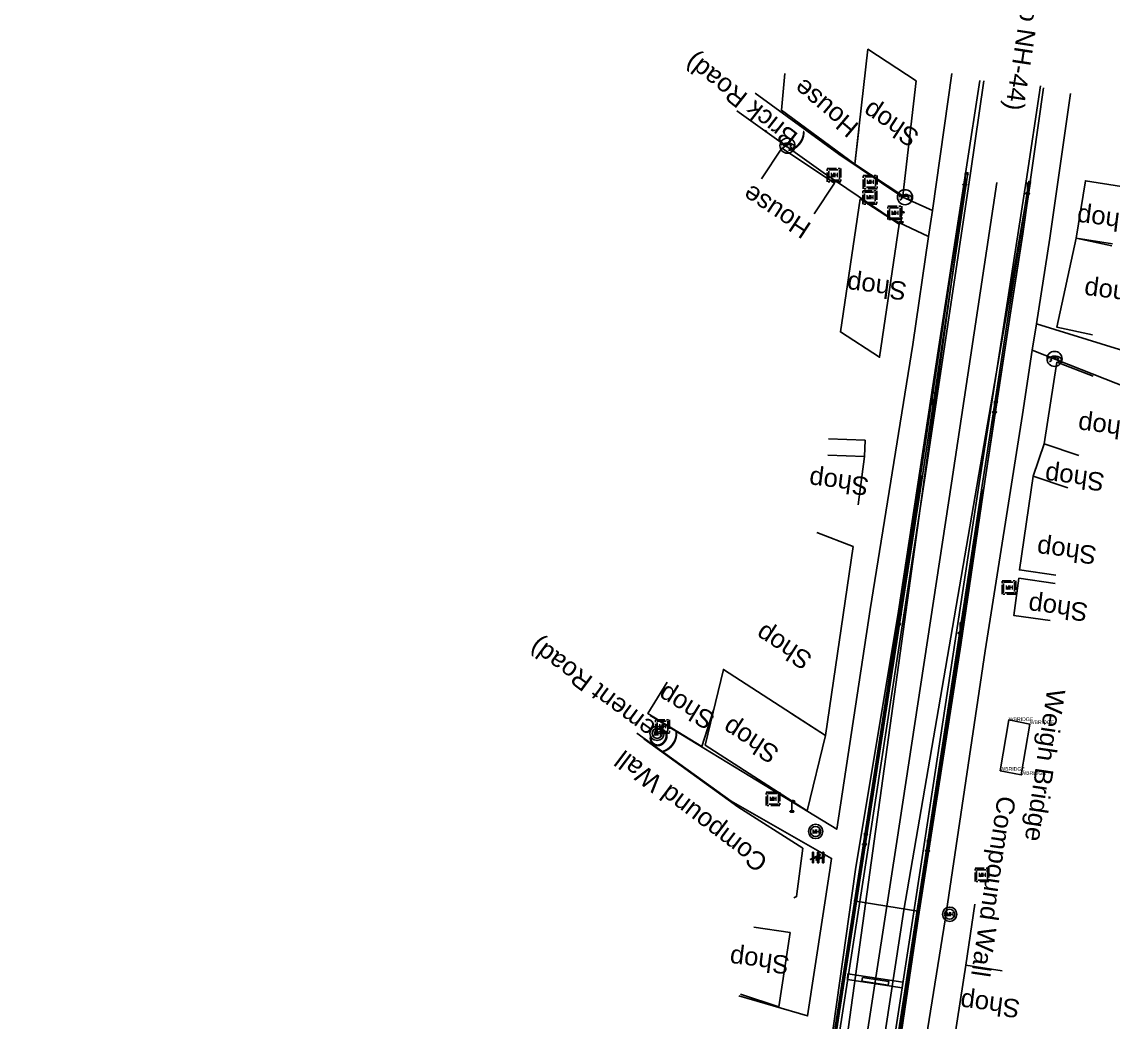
# Model space of a CAD drawing. Header units: metres. Extents: x 646303 to 662875, y 3366650 to 3378730.
# Drawn here: x 653333.7 to 653482.5, y 3373630.9 to 3373767.3 of the extents above; entities that cross this region are included whole.
import ezdxf
from ezdxf.enums import TextEntityAlignment as Align

# ---------------------------------------------------------------- set-up
doc = ezdxf.new("R2010")
doc.units = ezdxf.units.M
doc.header["$MEASUREMENT"] = 0
doc.linetypes.add('PHANTOM', pattern=[2.5, 1.25, -0.25, 0.25, -0.25, 0.25, -0.25])
for name, color, linetype in [('BRIDGE_PARAPET', 7, 'Continuous'), ('COMMERCIAL_BLD_PUC', 251, 'Continuous'), ('COMPOUND_WALL', 251, 'Continuous'), ('GRILL', 251, 'Continuous'), ('LAMP_POST', 7, 'Continuous'), ('Manhole', 251, 'Continuous'), ('PIER_OR_ABUTMENT', 7, 'Continuous'), ('RESIDENTIAL_BL_PUC', 251, 'Continuous'), ('SUB_ROAD_CENTRE', 34, 'Continuous'), ('SUB_ROAD_EDGE', 34, 'Continuous'), ('Telephone_Pole', 251, 'Continuous'), ('TOPO_TELEPHONE_POLE', 8, 'Continuous'), ('TOPO_TEXT', 251, 'Continuous'), ('TRANSFORMER', 251, 'Continuous'), ('WEIGH _BRIDGE', 7, 'Continuous')]:
    doc.layers.add(name, color=color, linetype=linetype)
doc.styles.add('ROMANS', font='romans.shx')
doc.styles.get("Standard").update_dxf_attribs({"font": 'arial.ttf'})

# ---------------------------------------------------------------- blocks, each defined once
blk = doc.blocks.new('LP')
for points in [[(0, 0), (0, 1.5)], [(0.25, 1.35), (0.44, 1.35)]]:
    blk.add_lwpolyline(points)
for centre, radius, start, end in [((0.07, 0.99), 0.519, 57.6425, 97.3165), ((0.34, 1.33), 0.094, 11.7012, 168.0476)]:
    blk.add_arc(centre, radius, start, end)
at = {"extrusion": (0, 0, -1)}
blk.add_ellipse((0, 0.01), major_axis=(0.308, 0), ratio=0.400495, dxfattribs=at)
blk.add_ellipse((0.35, 1.36), major_axis=(0.0017, 0.0438), ratio=0.461056, start_param=1.74022, end_param=4.575836)
blk = doc.blocks.new('MHS')
at = {"layer": 'Manhole', "linetype": 'PHANTOM'}
for points in [[(-0.92, 0.95), (0.96, 0.95), (0.96, -0.87), (-0.92, -0.87)], [(-0.72, 0.75), (0.76, 0.75), (0.76, -0.67), (-0.72, -0.67)]]:
    blk.add_lwpolyline(points, close=True, dxfattribs=at)
at = {"layer": 'Manhole', "linetype": 'PHANTOM', "style": 'ROMANS', "width": 0.9}
blk.add_text('MH', height=0.55, dxfattribs=at).set_placement((0.03, -0.22), align=Align.CENTER)
blk = doc.blocks.new('TP')
at = {"layer": 'Telephone_Pole'}
blk.add_hatch(color=8, dxfattribs=at).paths.add_polyline_path([(0.49, 0.08, -0.516403), (0.5, 0.04, 0.157799), (0.42, -0.19, 0.257253), (0.43, -0.21), (0.7, -0.4, 0.297943), (0.73, -0.4, 0.213635), (0.94, -0.09, 0.292624), (0.86, 0.1, 0.314672), (-0.86, 0.1, 0.297888), (-0.94, -0.1, 0.205841), (-0.73, -0.4, 0.297943), (-0.7, -0.4), (-0.43, -0.21, 0.257253), (-0.42, -0.19, 0.155164), (-0.5, 0.04, -0.510878), (-0.49, 0.08, -0.167449)])
at = {"layer": 'Telephone_Pole', "color": 8}
for p, q in [((-0.7, -0.4), (-0.43, -0.21)), ((-0.44, -0.22), (-0.44, -0.22)), ((0.7, -0.4), (0.43, -0.21)), ((0.44, -0.22), (0.44, -0.22))]:
    blk.add_line(p, q, dxfattribs=at)
blk.add_circle((0, 0), 1.03, dxfattribs=at)
for centre, radius, start, end in [((0.01, -1.13), 1.5, 55.3659, 125.2353), ((-0.48, 0.05), 0.0243, 109.2181, 217.464), ((-0.82, -0.21), 0.402, 2.1844, 37.464), ((0.01, -1.34), 1.5, 71.1943, 109.2181), ((0.82, -0.21), 0.402, 141.9464, 177.8156), ((0.48, 0.06), 0.0243, 321.9464, 71.1943), ((0.75, -0.06), 0.194, 350.1231, 55.3659), ((-0.44, -0.19), 0.0258, 304.4776, 2.1844), ((0.44, -0.19), 0.0258, 177.8156, 235.5224), ((0.72, -0.38), 0.0258, 235.5224, 301.8866), ((0.49, -0.01), 0.462, 301.8866, 350.1231)]:
    blk.add_arc(centre, radius, start, end, dxfattribs=at)
blk = doc.blocks.new('TRF')
blk.add_hatch(color=256).paths.add_polyline_path([(0.22, -0.04), (0.38, 0.42), (-0.98, -0.29), (0.02, 0.04), (-0.18, -0.39), (0.98, 0.09)])
for p, q in [((-0.69, 0.72), (-0.69, -0.72)), ((-0.52, 0.72), (-0.69, 0.72)), ((-0.52, -0.72), (-0.52, 0.72)), ((0, 0.72), (0, -0.72)), ((0.17, 0.72), (0, 0.72)), ((0.17, -0.72), (0.17, 0.72)), ((0.7, 0.72), (0.7, -0.72)), ((0.87, 0.72), (0.7, 0.72)), ((0.87, -0.72), (0.87, 0.72)), ((-0.69, -0.72), (-0.52, -0.72)), ((0, -0.72), (0.17, -0.72)), ((0.7, -0.72), (0.87, -0.72))]:
    blk.add_line(p, q)
blk.add_lwpolyline([(0.22, -0.04), (0.38, 0.42), (-0.98, -0.29), (0.02, 0.04), (-0.18, -0.39), (0.98, 0.09)], close=True)
blk = doc.blocks.new('MHC')
at = {"layer": 'Manhole'}
for radius in [0.977, 0.688]:
    blk.add_circle((0, 0), radius, dxfattribs=at)
at = {"layer": 'Manhole', "linetype": 'PHANTOM', "style": 'ROMANS', "width": 0.9}
blk.add_text('MH', height=0.55, dxfattribs=at).set_placement((0.02, -0.28), align=Align.CENTER)

msp = doc.modelspace()

# ---------------------------------------------------------------- linework, layer by layer
at = {"layer": 'BRIDGE_PARAPET', "linetype": 'Continuous'}
for points in [[(653442.512, 3373616.875, 274.215), (653448.538, 3373656.103, 273.02), (653456.174, 3373705.46, 271.5), (653462.346, 3373746.75, 270.201), (653462.654, 3373746.735, 270.205), (653456.446, 3373705.415, 271.506), (653448.817, 3373656.128, 273.028), (653442.796, 3373617.036, 274.212)], [(653451.241, 3373616.826, 274.141), (653457.184, 3373655.546, 272.991), (653464.501, 3373703.492, 271.481), (653470.937, 3373745.568, 270.206), (653471.194, 3373745.542, 270.203), (653464.773, 3373703.453, 271.486), (653457.449, 3373655.48, 272.986), (653451.439, 3373616.756, 274.169)]]:
    msp.add_polyline3d(points, dxfattribs=at)
at = {"layer": 'COMMERCIAL_BLD_PUC', "linetype": 'Continuous'}
for points in [[(653455.601, 3373759.274, 270.671), (653453.797, 3373743.604, 270.447), (653447.218, 3373747.916, 270.662), (653449.0222, 3373763.5876, 270.662)], [(653447.956, 3373743.167, 270.228), (653453.287, 3373739.727, 270.431), (653450.609, 3373721.58, 270.769), (653445.2753, 3373725.0218, 270.769)], [(653443.213, 3373669.993, 269.53), (653440.7147, 3373659.6858, 269.29), (653426.816, 3373668.674, 269.777), (653429.3149, 3373678.9838, 269.777)]]:
    msp.add_polyline3d(points, close=True, dxfattribs=at)
for points in [[(653482.3448, 3373737.0253, 271.254), (653477.409, 3373737.824, 271.254), (653478.676, 3373745.654, 272.332), (653483.6118, 3373744.8553, 272.332)], [(653479.643, 3373724.6109, 272.732), (653474.758, 3373725.677, 272.732), (653477.409, 3373737.824, 271.254), (653482.294, 3373736.7579, 271.254)], [(653477.7963, 3373708.1525, 273.299), (653473.07, 3373709.784, 273.299), (653474.771, 3373720.89, 272.716), (653479.7377, 3373719.0127, 272.716)], [(653443.6446, 3373710.4369, 270.644), (653448.641, 3373710.248, 270.644), (653448.557, 3373708.026, 270.65), (653443.5606, 3373708.2149, 270.65)], [(653476.2733, 3373703.7405, 274.248), (653471.547, 3373705.372, 274.248), (653473.07, 3373709.784, 273.299), (653477.7963, 3373708.1525, 273.299)], [(653474.6203, 3373691.8458, 274.322), (653469.673, 3373692.57, 274.322), (653471.547, 3373705.372, 274.248), (653476.2733, 3373703.7405, 274.248)], [(653442.0617, 3373697.6607, 271.071), (653447, 3373695.746, 271.071), (653443.213, 3373669.993, 269.53), (653438.6468, 3373672.9469, 269.6112)], [(653473.8507, 3373685.6606, 273.151), (653468.9, 3373686.361, 273.151), (653469.616, 3373691.422, 273.153), (653474.5667, 3373690.7216, 273.153)], [(653427.9745, 3373673.4538, 269.777), (653426.3792, 3373668.4588, 269.615), (653419.007, 3373672.989, 268.96), (653421.6247, 3373677.249, 268.96)], [(653433.4564, 3373643.8552, 270.544), (653438.399, 3373643.1, 270.544), (653436.8519, 3373632.9745, 270.89), (653431.6364, 3373634.6736, 270.89)], [(653465.758, 3373627.9086, 270.57), (653460.819, 3373628.687, 270.57), (653462.39, 3373638.655, 270.589), (653467.329, 3373637.8766, 270.589)]]:
    msp.add_polyline3d(points, dxfattribs=at)
at = {"layer": 'COMPOUND_WALL', "linetype": 'Continuous'}
for points in [[(653448.557, 3373708.026, 270.65), (653447.669, 3373701.45, 268.823)], [(653418.444, 3373669.504, 270.55), (653431.266, 3373660.23, 270.483), (653440.153, 3373654.6, 270.225), (653439.289, 3373647.997, 270.513), (653438.903, 3373647.833, 271.169)], [(653462.39, 3373638.655, 270.589), (653463.603, 3373646.962, 269.39)]]:
    msp.add_polyline3d(points, dxfattribs=at)
at = {"layer": 'GRILL', "linetype": 'Continuous'}
for points in [[(653426.014, 3373469.303, 269.776), (653431.114, 3373483.138, 269.697), (653433.097, 3373500.546, 270.675), (653434.118, 3373512.605, 269.66), (653435.847, 3373532.1, 269.588), (653439.143, 3373568.587, 269.493), (653444.203, 3373614.461, 269.196), (653462.218, 3373744.997, 270.479)], [(653430.382, 3373467.657, 269.845), (653433.886, 3373475.032, 269.656), (653435.987, 3373483.037, 269.649), (653437.741, 3373500.262, 269.593), (653438.966, 3373513.559, 269.57), (653441.982, 3373547.495, 269.595), (653442.487, 3373553.501, 269.549), (653445.289, 3373585.469, 269.445), (653449.617, 3373617.901, 269.363), (653453.936, 3373646.138, 269.372), (653471.003, 3373745.448, 270.448)], [(653456.349, 3373705.458, 271.75), (653448.789, 3373656.112, 273.28), (653442.726, 3373617.002, 274.461), (653439.7, 3373595.917, 275.097), (653437.417, 3373572.527, 275.817), (653434.023, 3373534.079, 277.001), (653431.148, 3373504.468, 277.897), (653429.391, 3373486.914, 278.346), (653427.391, 3373478.266, 278.549), (653421.633, 3373467.198, 278.817), (653414.045, 3373458.865, 279.112), (653405.741, 3373453.123, 279.252), (653382.857, 3373440.374, 279.321), (653356.242, 3373425.969, 279.228), (653340.258, 3373417.314, 279.589), (653331.852, 3373412.755, 278.603), (653309.249, 3373398.834, 277.998)], [(653464.601, 3373703.529, 271.727), (653457.328, 3373655.496, 273.233), (653451.257, 3373616.798, 274.412), (653448.337, 3373594.631, 274.807), (653445.955, 3373571, 275.842), (653442.531, 3373533.534, 276.956), (653441.522, 3373521.895, 277.358), (653438.579, 3373486.334, 278.423), (653435.979, 3373474.497, 278.854), (653430.121, 3373462.617, 279.152), (653420.48, 3373451.954, 279.333), (653410.619, 3373445.641, 279.23), (653391.759, 3373435.472, 279.392), (653360.938, 3373418.775, 279.254), (653335.679, 3373404.865, 278.697), (653323.413, 3373397.684, 278.319), (653314.015, 3373391.165, 277.98), (653294.953, 3373373.08, 277.175), (653265.306, 3373340.499, 275.909), (653235.253, 3373307.284, 274.636), (653206.467, 3373275.634, 273.4), (653174.115, 3373239.813, 272.036)]]:
    msp.add_polyline3d(points, dxfattribs=at)
at = {"layer": 'PIER_OR_ABUTMENT', "linetype": 'Continuous'}
msp.add_polyline3d([(653447.1075, 3373647.4181, 270.274), (653455.836, 3373646.001, 268.991)], dxfattribs=at)
for points in [[(653446.2739, 3373637.4605, 271.851), (653446.218, 3373636.716, 271.843), (653453.69, 3373635.537, 271.83), (653453.7793, 3373636.3481, 271.838)], [(653448.286, 3373636.984, 269.211), (653448.2, 3373636.48, 269.201), (653451.762, 3373635.929, 269.271), (653451.848, 3373636.4331, 269.271)]]:
    msp.add_polyline3d(points, close=True, dxfattribs=at)
at = {"layer": 'RESIDENTIAL_BL_PUC', "linetype": 'Continuous'}
for points in [[(653447.7583, 3373752.609, 270.662), (653447.218, 3373747.916, 270.662), (653437.233, 3373755.275, 269.953), (653437.6766, 3373760.263, 269.953)], [(653434.5019, 3373745.9016, 270.193), (653437.257, 3373750.074, 270.193), (653444.443, 3373745.329, 270.143), (653441.6879, 3373741.1566, 270.143)]]:
    msp.add_polyline3d(points, dxfattribs=at)
at = {"layer": 'SUB_ROAD_CENTRE', "linetype": 'Continuous'}
msp.add_polyline3d([(653334.062, 3373409.09, 277.813), (653358.881, 3373422.509, 278.343), (653387.064, 3373437.784, 278.358), (653408.346, 3373449.6, 278.339), (653416.996, 3373455.603, 278.295), (653425.202, 3373464.62, 278.109), (653431.347, 3373476.429, 277.804), (653433.456, 3373486.588, 277.448), (653435.542, 3373504.19, 276.948), (653438.32, 3373533.71, 276.043), (653441.659, 3373571.47, 274.906), (653443.954, 3373595.094, 274.184), (653447.012, 3373616.963, 273.565), (653452.962, 3373655.505, 272.312), (653460.394, 3373704.4, 270.767), (653466.58, 3373745.419, 269.475)], dxfattribs=at)
at = {"layer": 'SUB_ROAD_EDGE', "linetype": 'Continuous'}
for points in [[(653460.469, 3373760.26, 268.751), (653457.818, 3373741.601, 268.711), (653457.259, 3373738.023, 268.699), (653455.148, 3373723.32, 268.723), (653449.304, 3373687.156, 268.772), (653444.774, 3373657.194, 268.67), (653432.905, 3373664.417, 268.846), (653419.33, 3373672.704, 268.967)], [(653138.931, 3373212.941, 269.707), (653167.901, 3373244.913, 270.99), (653229.135, 3373312.464, 273.619), (653258.806, 3373345.067, 273.952), (653288.371, 3373378.172, 276.233), (653300.002, 3373390.532, 276.825), (653318.6, 3373404.853, 277.485), (653332.249, 3373412.416, 277.84), (653356.554, 3373425.54, 278.254), (653383.109, 3373439.947, 278.303), (653406.005, 3373452.648, 278.226), (653414.323, 3373458.439, 278.143), (653422.063, 3373466.969, 277.902), (653427.885, 3373478.106, 277.65), (653429.861, 3373486.762, 277.359), (653431.622, 3373504.402, 276.863), (653434.556, 3373534.075, 275.989), (653437.942, 3373572.541, 274.833), (653440.231, 3373595.569, 274.109), (653443.21, 3373616.911, 273.482), (653449.283, 3373656.112, 272.241), (653456.802, 3373705.379, 270.738), (653463.01, 3373746.688, 269.4), (653464.801, 3373759.277, 268.986)], [(653464.259, 3373759.333, 268.9), (653458.703, 3373723.041, 268.728), (653453.171, 3373686.948, 268.842), (653447.332, 3373651.711, 268.714), (653442.133, 3373614.862, 268.819), (653430.044, 3373498.308, 269.474), (653426.909, 3373480.311, 269.547)], [(653429.615, 3373462.704, 278.391), (653435.513, 3373474.601, 278.075), (653438.154, 3373486.212, 277.676), (653439.569, 3373504.193, 276.995), (653442.043, 3373533.54, 275.95), (653445.379, 3373571.141, 274.848), (653447.648, 3373594.761, 274.067), (653450.816, 3373616.91, 273.441), (653456.759, 3373655.684, 272.201), (653464.104, 3373703.755, 270.71), (653470.602, 3373745.581, 269.454), (653472.543, 3373758.609, 269.133)], [(653472.949, 3373758.334, 268.997), (653470.129, 3373738.417, 268.958), (653466.319, 3373713.912, 268.919), (653461.675, 3373682.351, 269.009), (653455.937, 3373645.274, 268.987), (653451.906, 3373618.162, 268.953), (653447.356, 3373585.357, 269.026), (653443.476, 3373547.301, 269.224), (653440.466, 3373517.684, 269.127), (653437.932, 3373489.446, 269.213)], [(653457.817, 3373741.599, 268.711), (653453.757, 3373743.405, 268.709), (653445.048, 3373749.274, 268.698), (653433.652, 3373757.612, 268.665)], [(653476.657, 3373757.549, 268.881), (653473.844, 3373737.826, 268.84), (653471.991, 3373726.11, 268.891), (653471.409, 3373722.547, 268.852), (653470.089, 3373713.748, 268.844), (653464.985, 3373681.506, 268.905), (653459.552, 3373644.833, 268.9), (653455.178, 3373617.659, 268.936), (653454.414, 3373611.897, 268.906), (653453.917, 3373608.624, 268.925), (653450.481, 3373583.508, 269.106), (653450.054, 3373579.801, 269.05), (653449.736, 3373575.817, 269.023), (653447.69, 3373552.746, 269.121), (653446.592, 3373547.224, 269.175), (653443.878, 3373517.418, 269.101), (653441.072, 3373489.11, 269.166), (653440.778, 3373481.893, 269.226)], [(653457.259, 3373738.023, 268.699), (653452.47, 3373740.329, 268.688), (653442.913, 3373746.794, 268.689), (653431.162, 3373755.2, 268.705)], [(653487.739, 3373721.252, 268.763), (653471.991, 3373726.11, 268.891)], [(653484.561, 3373717.368, 268.891), (653471.4084, 3373722.5455, 268.852)], [(653417.53, 3373670.296, 268.973), (653430.352, 3373661.022, 268.906), (653444.063, 3373653.205, 268.708), (653443.815, 3373651.628, 268.708), (653440.794, 3373631.729, 268.813), (653431.421, 3373634.455, 268.891)]]:
    msp.add_polyline3d(points, dxfattribs=at)
at = {"layer": 'WEIGH _BRIDGE', "linetype": 'Continuous'}
msp.add_polyline3d([(653471.084, 3373671.54, 269.14), (653469.932, 3373664.611, 269.145), (653467.072, 3373665.164, 269.144), (653468.224, 3373672.093, 269.144)], close=True, dxfattribs=at)

# ---------------------------------------------------------------- block references
at = {"layer": 'LAMP_POST', "linetype": 'Continuous'}
for p in [(653462.261, 3373745.126, 271.218), (653470.798, 3373743.889, 271.179), (653453.543, 3373739.968, 270.387), (653457.799, 3373715.263, 272.034), (653466.279, 3373714.094, 273.187), (653453.199, 3373685.139, 273.43), (653461.606, 3373683.909, 274.243), (653438.664, 3373659.617, 270.488), (653448.573, 3373655.137, 273.842), (653457.133, 3373654.241, 275.486)]:
    msp.add_blockref('LP', p, dxfattribs=at)
at = {"layer": 'Manhole', "linetype": 'Continuous'}
for name, p in [('MHS', (653444.386, 3373746.38, 268.656)), ('MHS', (653449.301, 3373745.43, 268.657)), ('MHS', (653449.264, 3373743.342, 268.629)), ('MHS', (653452.664, 3373741.226, 268.646)), ('MHS', (653468.234, 3373690.128, 269.13)), ('MHS', (653420.986, 3373671.176, 268.882)), ('MHC', (653420.265, 3373670.271, 268.942)), ('MHS', (653436.048, 3373661.298, 268.826)), ('MHC', (653441.887, 3373656.891, 268.899)), ('MHS', (653464.549, 3373650.921, 269.171)), ('MHC', (653460.168, 3373645.595, 268.951))]:
    msp.add_blockref(name, p, dxfattribs=at)
at = {"layer": 'TOPO_TELEPHONE_POLE', "linetype": 'Continuous'}
for p in [(653438.04, 3373750.434, 270.842), (653454.074, 3373743.397, 270.531), (653474.467, 3373721.349, 270.531)]:
    msp.add_blockref('TP', p, dxfattribs=at)
at = {"layer": 'TRANSFORMER', "linetype": 'Continuous'}
msp.add_blockref('TRF', (653442.138, 3373653.347, 270.615), dxfattribs=at)

# ---------------------------------------------------------------- texts
at = {"layer": 'TOPO_TEXT'}
for s, rotation, p in [('(Bitumen Road To NH-44)', 261.296076, (653473.8739, 3373795.5168)), ('(Brick Road)', 141.771792, (653440.5771, 3373751.2334)), ('House', 139.759771, (653447.9521, 3373753.2564)), ('Shop', 146.748073, (653456.2189, 3373752.1635)), ('House', 146.56275, (653441.4653, 3373739.6829)), ('Shop', 172.833727, (653485.7739, 3373740.959)), ('Shop', 172.833727, (653454.4276, 3373731.7908)), ('Shop', 172.833727, (653486.7606, 3373730.987)), ('Shop', 172.833727, (653485.927, 3373712.6368)), ('Shop', 172.833727, (653449.2638, 3373705.1489)), ('Shop', 172.833727, (653481.4106, 3373705.7506)), ('Shop', 172.833727, (653480.3227, 3373695.7712)), ('Shop', 172.833727, (653479.1455, 3373687.986)), ('Shop', 147.100811, (653441.6394, 3373680.8718)), ('(Cement Road)', 143.485182, (653423.243, 3373669.2824)), ('Shop', 148.429616, (653428.3775, 3373672.7484)), ('Weigh Bridge', 261.573088, (653473.4764, 3373676.4584)), ('Shop', 147.109685, (653437.1204, 3373668.0858)), ('Compound Wall', 142.852901, (653435.5684, 3373653.1276)), ('Compound Wall', 261.573088, (653466.7234, 3373661.8438)), ('Shop', 172.833727, (653438.4339, 3373639.8614)), ('Shop', 172.833727, (653469.8792, 3373633.9016))]:
    msp.add_text(s, height=2.5, rotation=rotation, dxfattribs=at).set_placement(p)
at = {"layer": 'WEIGH _BRIDGE', "linetype": 'Continuous'}
for p in [(653468.215, 3373671.949, 268.927), (653471.084, 3373671.54, 269.14), (653467.072, 3373665.164, 269.144), (653469.932, 3373664.611, 269.145)]:
    msp.add_text('WBRIDGE', height=0.5, dxfattribs=at).set_placement(p)

doc.saveas('drawing.dxf')
